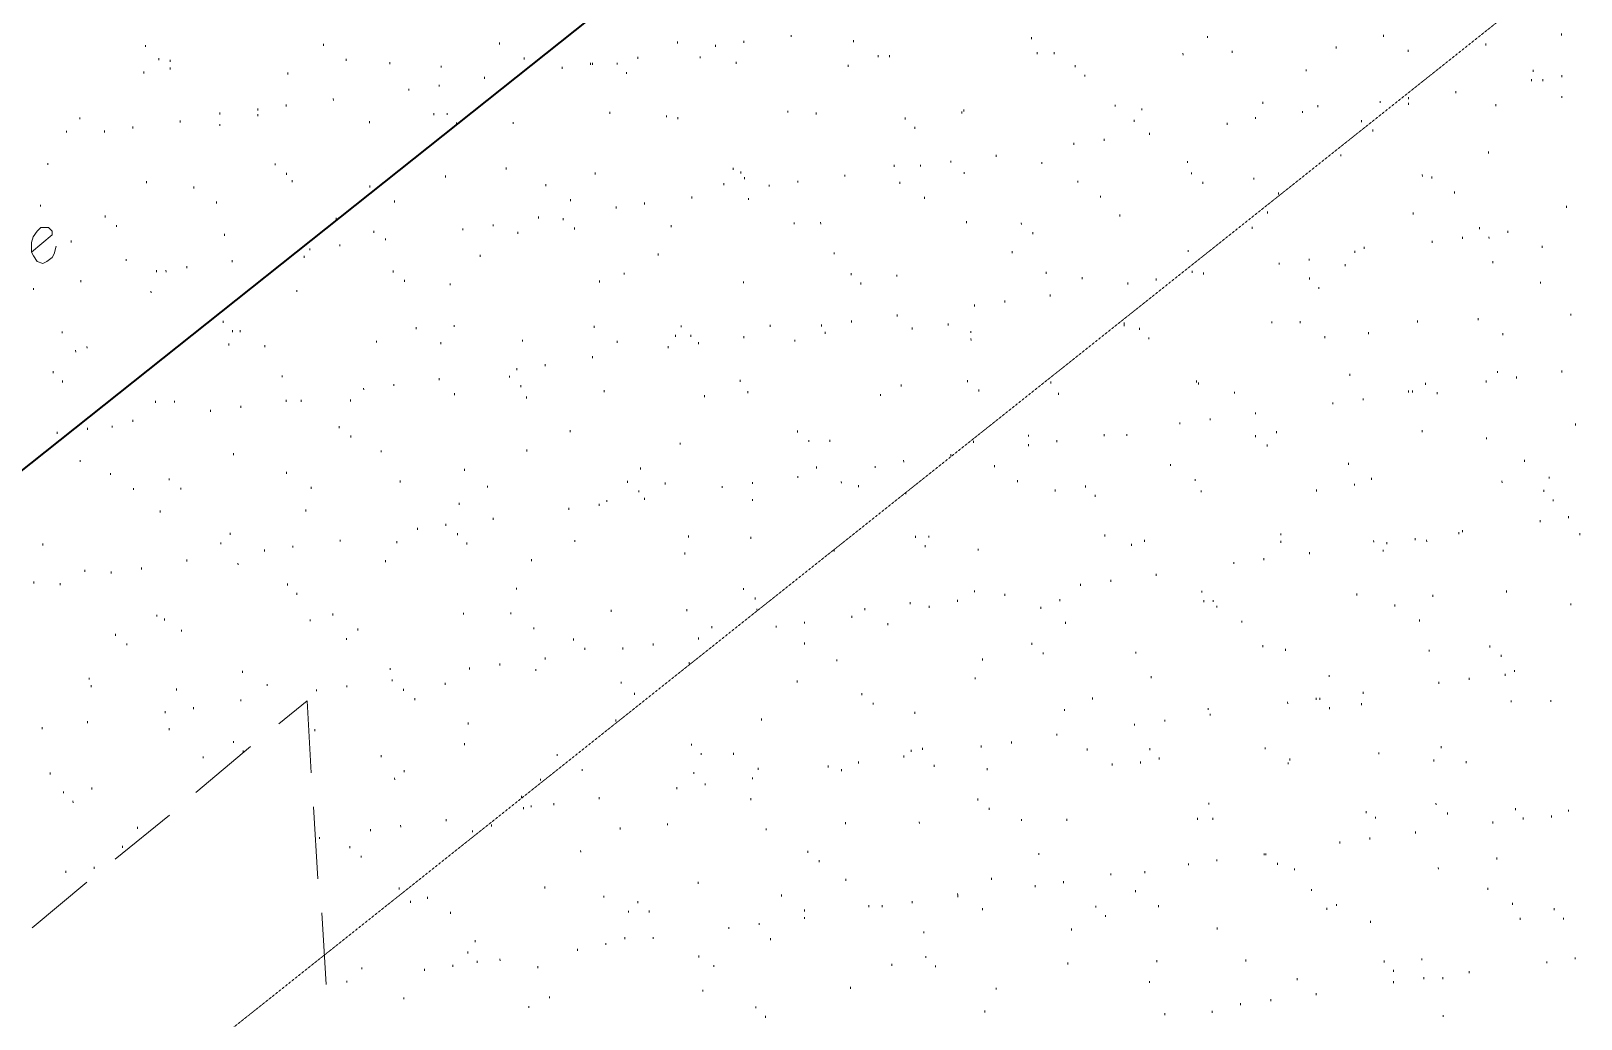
# Model space of a CAD drawing. Header units: inches. Extents: x -5728 to 15181, y 9834 to 15140.
# Drawn here: x 3259 to 3914, y 11809 to 12227 of the extents above; entities that cross this region are included whole.
import ezdxf

# ---------------------------------------------------------------- set-up
doc = ezdxf.new("R2010")
doc.units = ezdxf.units.IN
doc.header["$MEASUREMENT"] = 0
doc.linetypes.add('IMPORT-DASHEDX2 _4_', pattern=[0.1125, 0.075, -0.0375])
for name, color, linetype, lineweight in [('Building Setbacks', 1, 'IMPORT-DASHEDX2 _4_', 9), ('PDF_Geometry', 1, 'Continuous', 9), ('site plan converted for PDF_dwg', 1, 'Continuous', 9)]:
    doc.layers.add(name, color=color, linetype=linetype, lineweight=lineweight)

# ---------------------------------------------------------------- blocks, each defined once
blk = doc.blocks.new('site plan converted for PDF_dwg-1480341-SITE PLAN')
at = {"layer": 'Building Setbacks', "color": 147}
blk.add_line((987.35, 1770.42), (4303.47, 4372.18), dxfattribs=at)
at = {"layer": 'PDF_Geometry', "color": 155, "lineweight": 15}
for p, q in [((1452.12, 2365.8), (1452.12, 2365)), ((1179.32, 2363.4), (1179.32, 2362.6)), ((1254.52, 2363.4), (1254.52, 2362.6)), ((1328.92, 2363.4), (1328.92, 2362.6)), ((1404.12, 2363.4), (1404.12, 2362.6)), ((1420.12, 2361.8), (1420.12, 2361)), ((1432.12, 2363.4), (1432.12, 2362.6)), ((1478.52, 2363.4), (1478.52, 2362.6)), ((1553.72, 2364.2), (1553.72, 2363.4)), ((1628.12, 2364.2), (1628.12, 2363.4)), ((1682.52, 2359.4), (1682.52, 2358.6)), ((1702.52, 2364.2), (1702.52, 2363.4)), ((1745.72, 2360.2), (1745.72, 2359.4)), ((1777.72, 2364.2), (1777.72, 2363.4)), ((1178.52, 2352.2), (1178.52, 2351.4)), ((1184.92, 2357.8), (1184.92, 2357)), ((1189.72, 2357), (1189.72, 2356.2)), ((1189.72, 2353.8), (1189.72, 2353)), ((1264.12, 2357), (1264.12, 2356.2)), ((1282.52, 2355.4), (1282.52, 2354.6)), ((1304.12, 2353.8), (1304.12, 2353)), ((1339.32, 2357), (1339.32, 2356.2)), ((1355.32, 2353), (1355.32, 2352.2)), ((1367.32, 2354.6), (1367.32, 2353.8)), ((1368.12, 2354.6), (1368.12, 2353.8)), ((1378.52, 2354.6), (1378.52, 2353.8)), ((1387.32, 2357), (1387.32, 2356.2)), ((1413.72, 2357), (1413.72, 2356.2)), ((1428.92, 2354.6), (1428.92, 2353.8)), ((1476.12, 2353), (1476.12, 2352.2)), ((1488.92, 2357), (1488.92, 2356.2)), ((1493.72, 2357), (1493.72, 2356.2)), ((1556.12, 2357.8), (1556.12, 2357)), ((1563.32, 2357.8), (1563.32, 2357)), ((1572.12, 2352.2), (1572.12, 2351.4)), ((1617.72, 2357), (1617.72, 2356.2)), ((1638.52, 2357.8), (1638.52, 2357)), ((1712.92, 2357.8), (1712.92, 2357)), ((1239.32, 2351.4), (1239.32, 2350.6)), ((1303.32, 2345.8), (1303.32, 2345)), ((1322.52, 2349), (1322.52, 2348.2)), ((1382.52, 2350.6), (1382.52, 2349.8)), ((1576.12, 2348.2), (1576.12, 2347.4)), ((1669.72, 2349.8), (1669.72, 2349)), ((1765.72, 2349), (1765.72, 2348.2)), ((1777.72, 2346.6), (1777.72, 2345.8)), ((1258.52, 2340.2), (1258.52, 2339.4)), ((1290.52, 2344.2), (1290.52, 2343.4)), ((1732.92, 2340.2), (1732.92, 2339.4)), ((1764.92, 2345), (1764.92, 2344.2)), ((1769.72, 2345), (1769.72, 2344.2)), ((1151.32, 2333), (1151.32, 2332.2)), ((1210.52, 2334.6), (1210.52, 2333.8)), ((1226.52, 2336.2), (1226.52, 2335.4)), ((1226.52, 2333.8), (1226.52, 2333)), ((1238.52, 2337.8), (1238.52, 2337)), ((1300.92, 2333.8), (1300.92, 2333)), ((1306.52, 2333.8), (1306.52, 2333)), ((1375.32, 2333.8), (1375.32, 2333)), ((1399.32, 2332.2), (1399.32, 2331.4)), ((1450.52, 2333.8), (1450.52, 2333)), ((1462.52, 2333), (1462.52, 2332.2)), ((1524.12, 2333), (1524.12, 2332.2)), ((1524.92, 2333.8), (1524.92, 2333)), ((1588.92, 2335.4), (1588.92, 2334.6)), ((1600.12, 2333.8), (1600.12, 2333)), ((1651.32, 2336.2), (1651.32, 2335.4)), ((1668.12, 2332.2), (1668.12, 2331.4)), ((1674.52, 2334.6), (1674.52, 2333.8)), ((1700.92, 2336.2), (1700.92, 2335.4)), ((1712.92, 2337.8), (1712.92, 2337)), ((1712.92, 2335.4), (1712.92, 2334.6)), ((1749.72, 2334.6), (1749.72, 2333.8)), ((1777.72, 2337.8), (1777.72, 2337)), ((1145.72, 2327.4), (1145.72, 2326.6)), ((1161.72, 2327.4), (1161.72, 2326.6)), ((1173.72, 2329), (1173.72, 2328.2)), ((1193.72, 2331.4), (1193.72, 2330.6)), ((1210.52, 2329.8), (1210.52, 2329)), ((1273.72, 2330.6), (1273.72, 2329.8)), ((1310.52, 2329.8), (1310.52, 2329)), ((1334.52, 2329.8), (1334.52, 2329)), ((1404.12, 2331.4), (1404.12, 2330.6)), ((1500.12, 2330.6), (1500.12, 2329.8)), ((1504.12, 2326.6), (1504.12, 2325.8)), ((1596.92, 2329), (1596.92, 2328.2)), ((1636.12, 2327.4), (1636.12, 2326.6)), ((1648.12, 2329.8), (1648.12, 2329)), ((1692.92, 2328.2), (1692.92, 2327.4)), ((1571.32, 2319.4), (1571.32, 2318.6)), ((1584.12, 2321), (1584.12, 2320.2)), ((1603.32, 2323.4), (1603.32, 2322.6)), ((1697.72, 2324.2), (1697.72, 2323.4)), ((1137.72, 2313.8), (1137.72, 2313)), ((1233.72, 2313), (1233.72, 2312.2)), ((1538.52, 2314.6), (1538.52, 2313.8)), ((1684.12, 2313.8), (1684.12, 2313)), ((1746.52, 2314.6), (1746.52, 2313.8)), ((1179.32, 2305.8), (1179.32, 2305)), ((1238.52, 2309), (1238.52, 2308.2)), ((1240.92, 2305.8), (1240.92, 2305)), ((1305.72, 2307.4), (1305.72, 2306.6)), ((1331.32, 2310.6), (1331.32, 2309.8)), ((1368.92, 2308.2), (1368.92, 2307.4)), ((1427.32, 2309.8), (1427.32, 2309)), ((1430.52, 2308.2), (1430.52, 2307.4)), ((1432.12, 2305.8), (1432.12, 2305)), ((1474.52, 2306.6), (1474.52, 2305.8)), ((1495.32, 2310.6), (1495.32, 2309.8)), ((1506.52, 2310.6), (1506.52, 2309.8)), ((1519.32, 2312.2), (1519.32, 2311.4)), ((1524.92, 2307.4), (1524.92, 2306.6)), ((1557.72, 2311.4), (1557.72, 2310.6)), ((1619.32, 2311.4), (1619.32, 2310.6)), ((1620.92, 2306.6), (1620.92, 2305.8)), ((1199.32, 2303.4), (1199.32, 2302.6)), ((1273.72, 2303.4), (1273.72, 2302.6)), ((1348.12, 2303.4), (1348.12, 2302.6)), ((1423.32, 2303.4), (1423.32, 2302.6)), ((1442.52, 2302.6), (1442.52, 2301.8)), ((1454.52, 2304.2), (1454.52, 2303.4)), ((1497.72, 2303.4), (1497.72, 2302.6)), ((1572.92, 2303.4), (1572.92, 2302.6)), ((1625.72, 2302.6), (1625.72, 2301.8)), ((1647.32, 2304.2), (1647.32, 2303.4)), ((1718.52, 2305), (1718.52, 2304.2)), ((1722.52, 2304.2), (1722.52, 2303.4)), ((1134.52, 2296.2), (1134.52, 2295.4)), ((1208.92, 2297), (1208.92, 2296.2)), ((1284.12, 2297), (1284.12, 2296.2)), ((1358.52, 2297), (1358.52, 2296.2)), ((1377.72, 2293.8), (1377.72, 2293)), ((1389.72, 2295.4), (1389.72, 2294.6)), ((1409.72, 2297.8), (1409.72, 2297)), ((1433.72, 2297), (1433.72, 2296.2)), ((1508.12, 2297), (1508.12, 2296.2)), ((1582.52, 2297), (1582.52, 2296.2)), ((1657.72, 2297.8), (1657.72, 2297)), ((1732.12, 2297.8), (1732.12, 2297)), ((1161.72, 2291.4), (1161.72, 2290.6)), ((1166.52, 2287.4), (1166.52, 2286.6)), ((1259.32, 2289.8), (1259.32, 2289)), ((1325.72, 2286.6), (1325.72, 2285.8)), ((1344.92, 2289.8), (1344.92, 2289)), ((1355.32, 2289), (1355.32, 2288.2)), ((1452.92, 2286.6), (1452.92, 2285.8)), ((1464.12, 2286.6), (1464.12, 2285.8)), ((1525.72, 2286.6), (1525.72, 2285.8)), ((1590.52, 2289), (1590.52, 2288.2)), ((1652.92, 2289.8), (1652.92, 2289)), ((1714.52, 2289), (1714.52, 2288.2)), ((1779.32, 2291.4), (1779.32, 2290.6)), ((1147.32, 2281), (1147.32, 2280.2)), ((1212.12, 2283.4), (1212.12, 2282.6)), ((1275.32, 2284.2), (1275.32, 2283.4)), ((1280.12, 2281), (1280.12, 2280.2)), ((1312.92, 2285), (1312.92, 2284.2)), ((1336.12, 2283.4), (1336.12, 2282.6)), ((1360.12, 2285), (1360.12, 2284.2)), ((1400.92, 2285.8), (1400.92, 2285)), ((1548.92, 2285.8), (1548.92, 2285)), ((1553.72, 2281.8), (1553.72, 2281)), ((1646.52, 2283.4), (1646.52, 2282.6)), ((1742.52, 2282.6), (1742.52, 2281.8)), ((1754.52, 2281), (1754.52, 2280.2)), ((1245.72, 2273.8), (1245.72, 2273)), ((1248.12, 2277), (1248.12, 2276.2)), ((1260.92, 2278.6), (1260.92, 2277.8)), ((1320.12, 2273.8), (1320.12, 2273)), ((1395.32, 2273.8), (1395.32, 2273)), ((1469.72, 2273.8), (1469.72, 2273)), ((1544.92, 2273.8), (1544.92, 2273)), ((1619.32, 2273.8), (1619.32, 2273)), ((1693.72, 2274.6), (1693.72, 2273.8)), ((1722.52, 2277), (1722.52, 2276.2)), ((1735.32, 2278.6), (1735.32, 2277.8)), ((1746.52, 2278.6), (1746.52, 2277.8)), ((1768.92, 2274.6), (1768.92, 2273.8)), ((1170.52, 2273), (1170.52, 2272.2)), ((1183.32, 2268.2), (1183.32, 2267.4)), ((1187.32, 2268.2), (1187.32, 2267.4)), ((1196.12, 2269.8), (1196.12, 2269)), ((1215.32, 2272.2), (1215.32, 2271.4)), ((1283.32, 2267.4), (1283.32, 2266.6)), ((1657.72, 2268.2), (1657.72, 2267.4)), ((1670.52, 2269.8), (1670.52, 2269)), ((1685.72, 2267.4), (1685.72, 2266.6)), ((1689.72, 2273), (1689.72, 2272.2)), ((1748.12, 2268.2), (1748.12, 2267.4)), ((1131.32, 2261), (1131.32, 2260.2)), ((1151.32, 2264.2), (1151.32, 2263.4)), ((1288.12, 2263.4), (1288.12, 2262.6)), ((1307.32, 2261.8), (1307.32, 2261)), ((1370.52, 2262.6), (1370.52, 2261.8)), ((1380.92, 2265.8), (1380.92, 2265)), ((1431.32, 2261.8), (1431.32, 2261)), ((1476.92, 2265), (1476.92, 2264.2)), ((1480.92, 2261), (1480.92, 2260.2)), ((1496.12, 2264.2), (1496.12, 2263.4)), ((1559.32, 2265), (1559.32, 2264.2)), ((1574.52, 2262.6), (1574.52, 2261.8)), ((1593.72, 2260.2), (1593.72, 2259.4)), ((1605.72, 2261.8), (1605.72, 2261)), ((1620.92, 2265), (1620.92, 2264.2)), ((1625.72, 2264.2), (1625.72, 2263.4)), ((1670.52, 2261.8), (1670.52, 2261)), ((1180.92, 2259.4), (1180.92, 2258.6)), ((1242.52, 2259.4), (1242.52, 2258.6)), ((1560.92, 2255.4), (1560.92, 2254.6)), ((1674.52, 2257.8), (1674.52, 2257)), ((1768.12, 2259.4), (1768.12, 2258.6)), ((1496.12, 2247.4), (1496.12, 2246.6)), ((1528.92, 2251.4), (1528.92, 2250.6)), ((1541.72, 2253), (1541.72, 2252.2)), ((1143.32, 2242.6), (1143.32, 2241.8)), ((1211.32, 2246.6), (1211.32, 2245.8)), ((1215.32, 2242.6), (1215.32, 2241.8)), ((1218.52, 2242.6), (1218.52, 2241.8)), ((1292.92, 2243.4), (1292.92, 2242.6)), ((1308.92, 2244.2), (1308.92, 2243.4)), ((1368.12, 2243.4), (1368.12, 2242.6)), ((1404.92, 2243.4), (1404.92, 2242.6)), ((1442.52, 2243.4), (1442.52, 2242.6)), ((1464.12, 2243.4), (1464.12, 2242.6)), ((1476.92, 2245), (1476.92, 2244.2)), ((1502.52, 2241.8), (1502.52, 2241)), ((1517.72, 2243.4), (1517.72, 2242.6)), ((1598.52, 2241), (1598.52, 2240.2)), ((1654.52, 2243.4), (1654.52, 2242.6)), ((1666.52, 2243.4), (1666.52, 2242.6)), ((1716.12, 2243.4), (1716.12, 2242.6)), ((1741.72, 2244.2), (1741.72, 2243.4)), ((1780.92, 2245.8), (1780.92, 2245)), ((1148.92, 2234.6), (1148.92, 2233.8)), ((1153.72, 2236.2), (1153.72, 2235.4)), ((1213.72, 2237), (1213.72, 2236.2)), ((1228.92, 2236.2), (1228.92, 2235.4)), ((1276.12, 2237.8), (1276.12, 2237)), ((1303.32, 2237), (1303.32, 2236.2)), ((1337.72, 2237.8), (1337.72, 2237)), ((1377.72, 2237), (1377.72, 2236.2)), ((1399.32, 2234.6), (1399.32, 2233.8)), ((1402.52, 2239.4), (1402.52, 2238.6)), ((1408.92, 2239.4), (1408.92, 2238.6)), ((1412.12, 2236.2), (1412.12, 2235.4)), ((1431.32, 2238.6), (1431.32, 2237.8)), ((1452.92, 2237), (1452.92, 2236.2)), ((1465.72, 2240.2), (1465.72, 2239.4)), ((1527.32, 2240.2), (1527.32, 2239.4)), ((1527.32, 2237), (1527.32, 2236.2)), ((1676.92, 2237), (1676.92, 2236.2)), ((1695.32, 2238.6), (1695.32, 2237.8)), ((1752.12, 2237.8), (1752.12, 2237)), ((1347.32, 2227.4), (1347.32, 2226.6)), ((1367.32, 2230.6), (1367.32, 2229.8)), ((1139.32, 2225.8), (1139.32, 2225)), ((1143.32, 2221.8), (1143.32, 2221)), ((1236.12, 2223.4), (1236.12, 2222.6)), ((1302.52, 2221.8), (1302.52, 2221)), ((1332.12, 2222.6), (1332.12, 2221.8)), ((1335.32, 2225.8), (1335.32, 2225)), ((1687.32, 2221), (1687.32, 2220.2)), ((1749.72, 2221.8), (1749.72, 2221)), ((1776.92, 2221.8), (1776.92, 2221)), ((1270.52, 2217.8), (1270.52, 2217)), ((1283.32, 2219.4), (1283.32, 2218.6)), ((1308.92, 2215.4), (1308.92, 2214.6)), ((1336.92, 2218.6), (1336.92, 2217.8)), ((1372.12, 2216.2), (1372.12, 2215.4)), ((1429.72, 2220.2), (1429.72, 2219.4)), ((1432.92, 2215.4), (1432.92, 2214.6)), ((1497.72, 2217.8), (1497.72, 2217)), ((1525.72, 2219.4), (1525.72, 2218.6)), ((1530.52, 2215.4), (1530.52, 2214.6)), ((1560.92, 2218.6), (1560.92, 2217.8)), ((1622.52, 2218.6), (1622.52, 2217.8)), ((1623.32, 2217.8), (1623.32, 2217)), ((1719.32, 2217), (1719.32, 2216.2)), ((1744.92, 2217.8), (1744.92, 2217)), ((1757.72, 2219.4), (1757.72, 2218.6)), ((1182.52, 2213), (1182.52, 2212.2)), ((1190.52, 2213), (1190.52, 2212.2)), ((1205.72, 2209), (1205.72, 2208.2)), ((1218.52, 2210.6), (1218.52, 2209.8)), ((1237.72, 2213), (1237.72, 2212.2)), ((1244.12, 2213), (1244.12, 2212.2)), ((1264.92, 2213), (1264.92, 2212.2)), ((1339.32, 2213.8), (1339.32, 2213)), ((1414.52, 2213.8), (1414.52, 2213)), ((1488.92, 2213.8), (1488.92, 2213)), ((1564.12, 2213.8), (1564.12, 2213)), ((1638.52, 2213.8), (1638.52, 2213)), ((1680.12, 2209), (1680.12, 2208.2)), ((1692.92, 2210.6), (1692.92, 2209.8)), ((1712.12, 2213.8), (1712.12, 2213)), ((1713.72, 2213.8), (1713.72, 2213)), ((1724.12, 2213), (1724.12, 2212.2)), ((1153.72, 2201.8), (1153.72, 2201)), ((1164.12, 2202.6), (1164.12, 2201.8)), ((1172.92, 2205), (1172.92, 2204.2)), ((1260.12, 2201.8), (1260.12, 2201)), ((1615.32, 2201), (1615.32, 2200.2)), ((1628.12, 2202.6), (1628.12, 2201.8)), ((1647.32, 2205), (1647.32, 2204.2)), ((1140.92, 2200.2), (1140.92, 2199.4)), ((1264.92, 2197.8), (1264.92, 2197)), ((1357.72, 2199.4), (1357.72, 2198.6)), ((1453.72, 2198.6), (1453.72, 2197.8)), ((1458.52, 2194.6), (1458.52, 2193.8)), ((1467.32, 2194.6), (1467.32, 2193.8)), ((1551.32, 2196.2), (1551.32, 2195.4)), ((1583.32, 2196.2), (1583.32, 2195.4)), ((1592.92, 2196.2), (1592.92, 2195.4)), ((1647.32, 2195.4), (1647.32, 2194.6)), ((1656.12, 2197), (1656.12, 2196.2)), ((1717.72, 2197), (1717.72, 2196.2)), ((1782.52, 2199.4), (1782.52, 2198.6)), ((1150.52, 2188.2), (1150.52, 2187.4)), ((1215.32, 2190.6), (1215.32, 2189.8)), ((1277.72, 2191.4), (1277.72, 2190.6)), ((1339.32, 2191.4), (1339.32, 2190.6)), ((1404.12, 2193.8), (1404.12, 2193)), ((1518.52, 2188.2), (1518.52, 2187.4)), ((1528.12, 2193.8), (1528.12, 2193)), ((1551.32, 2192.2), (1551.32, 2191.4)), ((1563.32, 2193.8), (1563.32, 2193)), ((1652.12, 2191.4), (1652.12, 2190.6)), ((1744.92, 2193.8), (1744.92, 2193)), ((1163.32, 2182.6), (1163.32, 2181.8)), ((1237.72, 2182.6), (1237.72, 2181.8)), ((1312.92, 2183.4), (1312.92, 2182.6)), ((1387.32, 2183.4), (1387.32, 2182.6)), ((1461.72, 2183.4), (1461.72, 2182.6)), ((1486.52, 2183.4), (1486.52, 2182.6)), ((1498.52, 2185.8), (1498.52, 2185)), ((1536.92, 2183.4), (1536.92, 2182.6)), ((1611.32, 2183.4), (1611.32, 2182.6)), ((1686.52, 2183.4), (1686.52, 2182.6)), ((1760.92, 2184.2), (1760.92, 2183.4)), ((1172.92, 2176.2), (1172.92, 2175.4)), ((1188.12, 2180.2), (1188.12, 2179.4)), ((1192.92, 2176.2), (1192.92, 2175.4)), ((1248.12, 2176.2), (1248.12, 2175.4)), ((1285.72, 2178.6), (1285.72, 2177.8)), ((1322.52, 2176.2), (1322.52, 2175.4)), ((1381.72, 2177.8), (1381.72, 2177)), ((1397.72, 2177), (1397.72, 2176.2)), ((1421.72, 2175.4), (1421.72, 2174.6)), ((1434.52, 2177), (1434.52, 2176.2)), ((1453.72, 2179.4), (1453.72, 2178.6)), ((1472.12, 2177), (1472.12, 2176.2)), ((1479.32, 2175.4), (1479.32, 2174.6)), ((1546.52, 2177), (1546.52, 2176.2)), ((1621.72, 2177), (1621.72, 2176.2)), ((1696.12, 2177), (1696.12, 2176.2)), ((1751.32, 2175.4), (1751.32, 2174.6)), ((1771.32, 2177), (1771.32, 2176.2)), ((1310.52, 2169), (1310.52, 2168.2)), ((1372.92, 2169.8), (1372.92, 2169)), ((1386.52, 2173.8), (1386.52, 2173)), ((1388.92, 2170.6), (1388.92, 2169.8)), ((1434.52, 2169.8), (1434.52, 2169)), ((1499.32, 2172.2), (1499.32, 2171.4)), ((1562.52, 2173), (1562.52, 2172.2)), ((1575.32, 2174.6), (1575.32, 2173.8)), ((1579.32, 2170.6), (1579.32, 2169.8)), ((1624.12, 2172.2), (1624.12, 2171.4)), ((1672.92, 2172.2), (1672.92, 2171.4)), ((1688.92, 2174.6), (1688.92, 2173.8)), ((1768.92, 2171.4), (1768.92, 2170.6)), ((1184.12, 2166.6), (1184.12, 2165.8)), ((1245.72, 2166.6), (1245.72, 2165.8)), ((1324.92, 2162.6), (1324.92, 2161.8)), ((1356.92, 2166.6), (1356.92, 2165.8)), ((1369.72, 2168.2), (1369.72, 2167.4)), ((1772.92, 2167.4), (1772.92, 2166.6)), ((1213.72, 2157), (1213.72, 2156.2)), ((1292.92, 2158.6), (1292.92, 2157.8)), ((1304.92, 2160.2), (1304.92, 2159.4)), ((1309.72, 2156.2), (1309.72, 2155.4)), ((1767.32, 2158.6), (1767.32, 2157.8)), ((1779.32, 2160.2), (1779.32, 2159.4)), ((1134.52, 2153), (1134.52, 2152.2)), ((1209.72, 2153), (1209.72, 2152.2)), ((1228.12, 2149.8), (1228.12, 2149)), ((1240.12, 2151.4), (1240.12, 2150.6)), ((1260.12, 2153.8), (1260.12, 2153)), ((1284.12, 2153), (1284.12, 2152.2)), ((1313.72, 2152.2), (1313.72, 2151.4)), ((1359.32, 2153), (1359.32, 2152.2)), ((1407.32, 2154.6), (1407.32, 2153.8)), ((1433.72, 2153.8), (1433.72, 2153)), ((1503.32, 2153.8), (1503.32, 2153)), ((1507.32, 2149.8), (1507.32, 2149)), ((1508.92, 2153.8), (1508.92, 2153)), ((1583.32, 2153.8), (1583.32, 2153)), ((1594.52, 2149.8), (1594.52, 2149)), ((1600.12, 2151.4), (1600.12, 2150.6)), ((1657.72, 2153.8), (1657.72, 2153)), ((1657.72, 2150.6), (1657.72, 2149.8)), ((1696.92, 2150.6), (1696.92, 2149.8)), ((1702.52, 2149.8), (1702.52, 2149)), ((1714.52, 2151.4), (1714.52, 2150.6)), ((1719.32, 2150.6), (1719.32, 2149.8)), ((1732.92, 2153.8), (1732.92, 2153)), ((1734.52, 2154.6), (1734.52, 2153.8)), ((1784.12, 2153), (1784.12, 2152.2)), ((1176.12, 2142.6), (1176.12, 2141.8)), ((1195.32, 2145.8), (1195.32, 2145)), ((1216.92, 2144.2), (1216.92, 2143.4)), ((1279.32, 2145), (1279.32, 2144.2)), ((1340.92, 2145), (1340.92, 2144.2)), ((1405.72, 2147.4), (1405.72, 2146.6)), ((1468.92, 2148.2), (1468.92, 2147.4)), ((1529.72, 2148.2), (1529.72, 2147.4)), ((1650.52, 2143.4), (1650.52, 2142.6)), ((1669.72, 2145.8), (1669.72, 2145)), ((1700.92, 2146.6), (1700.92, 2145.8)), ((1130.52, 2137), (1130.52, 2136.2)), ((1141.72, 2136.2), (1141.72, 2135.4)), ((1152.12, 2141.8), (1152.12, 2141)), ((1163.32, 2141), (1163.32, 2140.2)), ((1604.92, 2137), (1604.92, 2136.2)), ((1637.72, 2141.8), (1637.72, 2141)), ((1237.72, 2135.4), (1237.72, 2134.6)), ((1241.72, 2131.4), (1241.72, 2130.6)), ((1334.52, 2133), (1334.52, 2132.2)), ((1430.52, 2132.2), (1430.52, 2131.4)), ((1528.12, 2130.6), (1528.12, 2129.8)), ((1540.92, 2129), (1540.92, 2128.2)), ((1572.92, 2133), (1572.92, 2132.2)), ((1585.72, 2134.6), (1585.72, 2133.8)), ((1624.12, 2129.8), (1624.12, 2129)), ((1752.92, 2129), (1752.92, 2128.2)), ((1182.52, 2122.6), (1182.52, 2121.8)), ((1256.92, 2122.6), (1256.92, 2121.8)), ((1312.12, 2122.6), (1312.12, 2121.8)), ((1332.12, 2122.6), (1332.12, 2121.8)), ((1374.52, 2123.4), (1374.52, 2122.6)), ((1406.52, 2123.4), (1406.52, 2122.6)), ((1435.32, 2128.2), (1435.32, 2127.4)), ((1436.12, 2123.4), (1436.12, 2122.6)), ((1481.72, 2123.4), (1481.72, 2122.6)), ((1500.92, 2125.8), (1500.92, 2125)), ((1508.92, 2124.2), (1508.92, 2123.4)), ((1520.92, 2126.6), (1520.92, 2125.8)), ((1556.12, 2123.4), (1556.12, 2122.6)), ((1564.12, 2126.6), (1564.12, 2125.8)), ((1624.92, 2125.8), (1624.92, 2125)), ((1628.92, 2125.8), (1628.92, 2125)), ((1630.52, 2123.4), (1630.52, 2122.6)), ((1689.72, 2128.2), (1689.72, 2127.4)), ((1705.72, 2123.4), (1705.72, 2122.6)), ((1721.72, 2127.4), (1721.72, 2126.6)), ((1780.12, 2123.4), (1780.12, 2122.6)), ((1185.72, 2121), (1185.72, 2120.2)), ((1192.92, 2116.2), (1192.92, 2115.4)), ((1247.32, 2120.2), (1247.32, 2119.4)), ((1267.32, 2116.2), (1267.32, 2115.4)), ((1341.72, 2116.2), (1341.72, 2115.4)), ((1416.92, 2116.2), (1416.92, 2115.4)), ((1444.12, 2116.2), (1444.12, 2115.4)), ((1456.12, 2117.8), (1456.12, 2117)), ((1476.12, 2120.2), (1476.12, 2119.4)), ((1491.32, 2117), (1491.32, 2116.2)), ((1566.52, 2117), (1566.52, 2116.2)), ((1640.92, 2117), (1640.92, 2116.2)), ((1716.12, 2117), (1716.12, 2116.2)), ((1164.92, 2114.6), (1164.92, 2113.8)), ((1169.72, 2110.6), (1169.72, 2109.8)), ((1262.52, 2112.2), (1262.52, 2111.4)), ((1358.52, 2111.4), (1358.52, 2110.6)), ((1411.32, 2111.4), (1411.32, 2110.6)), ((1346.52, 2103.4), (1346.52, 2102.6)), ((1363.32, 2107.4), (1363.32, 2106.6)), ((1379.32, 2107.4), (1379.32, 2106.6)), ((1392.12, 2109), (1392.12, 2108.2)), ((1456.12, 2109), (1456.12, 2108.2)), ((1552.12, 2108.2), (1552.12, 2107.4)), ((1556.92, 2104.2), (1556.92, 2103.4)), ((1596.12, 2104.2), (1596.12, 2103.4)), ((1649.72, 2106.6), (1649.72, 2105.8)), ((1659.32, 2105), (1659.32, 2104.2)), ((1720.12, 2104.2), (1720.12, 2103.4)), ((1745.72, 2105.8), (1745.72, 2105)), ((1153.72, 2096.2), (1153.72, 2095.4)), ((1218.52, 2098.6), (1218.52, 2097.8)), ((1280.92, 2099.4), (1280.92, 2098.6)), ((1314.52, 2099.4), (1314.52, 2098.6)), ((1327.32, 2101), (1327.32, 2100.2)), ((1342.52, 2098.6), (1342.52, 2097.8)), ((1407.32, 2101), (1407.32, 2100.2)), ((1469.72, 2101.8), (1469.72, 2101)), ((1531.32, 2101.8), (1531.32, 2101)), ((1750.52, 2101.8), (1750.52, 2101)), ((1154.52, 2093), (1154.52, 2092.2)), ((1190.52, 2091.4), (1190.52, 2090.6)), ((1228.92, 2093), (1228.92, 2092.2)), ((1249.72, 2090.6), (1249.72, 2089.8)), ((1262.52, 2092.2), (1262.52, 2091.4)), ((1281.72, 2094.6), (1281.72, 2093.8)), ((1286.52, 2090.6), (1286.52, 2089.8)), ((1304.12, 2093), (1304.12, 2092.2)), ((1378.52, 2093), (1378.52, 2092.2)), ((1452.92, 2093), (1452.92, 2092.2)), ((1528.12, 2093.8), (1528.12, 2093)), ((1602.52, 2093.8), (1602.52, 2093)), ((1677.72, 2093.8), (1677.72, 2093)), ((1724.12, 2090.6), (1724.12, 2089.8)), ((1736.92, 2092.2), (1736.92, 2091.4)), ((1752.12, 2093.8), (1752.12, 2093)), ((1756.12, 2095.4), (1756.12, 2094.6)), ((1197.72, 2083.4), (1197.72, 2082.6)), ((1217.72, 2086.6), (1217.72, 2085.8)), ((1291.32, 2086.6), (1291.32, 2085.8)), ((1384.12, 2088.2), (1384.12, 2087.4)), ((1480.12, 2087.4), (1480.12, 2086.6)), ((1484.92, 2083.4), (1484.92, 2082.6)), ((1577.72, 2085), (1577.72, 2084.2)), ((1672.12, 2084.2), (1672.12, 2083.4)), ((1673.72, 2084.2), (1673.72, 2083.4)), ((1692.12, 2086.6), (1692.12, 2085.8)), ((1152.92, 2077.8), (1152.92, 2077)), ((1185.72, 2081.8), (1185.72, 2081)), ((1376.12, 2077), (1376.12, 2076.2)), ((1437.72, 2077), (1437.72, 2076.2)), ((1502.52, 2079.4), (1502.52, 2078.6)), ((1565.72, 2080.2), (1565.72, 2079.4)), ((1626.52, 2080.2), (1626.52, 2079.4)), ((1627.32, 2077.8), (1627.32, 2077)), ((1660.12, 2082.6), (1660.12, 2081.8)), ((1677.72, 2080.2), (1677.72, 2079.4)), ((1691.32, 2081.8), (1691.32, 2081)), ((1754.52, 2082.6), (1754.52, 2081.8)), ((1771.32, 2082.6), (1771.32, 2081.8)), ((1133.72, 2075.4), (1133.72, 2074.6)), ((1187.32, 2074.6), (1187.32, 2073.8)), ((1248.92, 2073.8), (1248.92, 2073)), ((1313.72, 2076.2), (1313.72, 2075.4)), ((1595.32, 2073.8), (1595.32, 2073)), ((1608.12, 2075.4), (1608.12, 2074.6)), ((1221.72, 2066.6), (1198.52, 2047.4)), ((1214.52, 2069), (1214.52, 2068.2)), ((1218.52, 2065), (1218.52, 2064.2)), ((1312.12, 2067.4), (1312.12, 2066.6)), ((1408.12, 2066.6), (1408.12, 2065.8)), ((1505.72, 2064.2), (1505.72, 2063.4)), ((1530.52, 2065), (1530.52, 2064.2)), ((1543.32, 2066.6), (1543.32, 2065.8)), ((1562.52, 2069.8), (1562.52, 2069)), ((1201.72, 2062.6), (1201.72, 2061.8)), ((1276.92, 2062.6), (1276.92, 2061.8)), ((1351.32, 2062.6), (1351.32, 2061.8)), ((1412.12, 2062.6), (1412.12, 2061.8)), ((1425.72, 2062.6), (1425.72, 2061.8)), ((1465.72, 2057), (1465.72, 2056.2)), ((1478.52, 2058.6), (1478.52, 2057.8)), ((1497.72, 2061), (1497.72, 2060.2)), ((1500.92, 2063.4), (1500.92, 2062.6)), ((1510.52, 2057), (1510.52, 2056.2)), ((1575.32, 2063.4), (1575.32, 2062.6)), ((1585.72, 2057), (1585.72, 2056.2)), ((1597.72, 2057.8), (1597.72, 2057)), ((1601.72, 2063.4), (1601.72, 2062.6)), ((1605.72, 2059.4), (1605.72, 2058.6)), ((1650.52, 2063.4), (1650.52, 2062.6)), ((1660.12, 2057), (1660.12, 2056.2)), ((1660.92, 2058.6), (1660.92, 2057.8)), ((1698.52, 2061), (1698.52, 2060.2)), ((1721.72, 2057.8), (1721.72, 2057)), ((1724.92, 2063.4), (1724.92, 2062.6)), ((1735.32, 2057), (1735.32, 2056.2)), ((1136.92, 2056.2), (1136.92, 2055.4)), ((1282.52, 2053), (1282.52, 2052.2)), ((1286.52, 2056.2), (1286.52, 2055.4)), ((1344.12, 2052.2), (1344.12, 2051.4)), ((1361.72, 2056.2), (1361.72, 2055.4)), ((1408.92, 2054.6), (1408.92, 2053.8)), ((1433.72, 2052.2), (1433.72, 2051.4)), ((1436.12, 2056.2), (1436.12, 2055.4)), ((1471.32, 2055.4), (1471.32, 2054.6)), ((1532.92, 2055.4), (1532.92, 2054.6)), ((1142.52, 2048.2), (1142.52, 2047.4)), ((1146.52, 2044.2), (1146.52, 2043.4)), ((1154.52, 2049.8), (1154.52, 2049)), ((1336.12, 2045), (1336.12, 2044.2)), ((1368.92, 2044.2), (1368.92, 2043.4)), ((1401.72, 2048.2), (1401.72, 2047.4)), ((1413.72, 2049.8), (1413.72, 2049)), ((1187.32, 2037.8), (1164.12, 2019.4)), ((1249.72, 2010.6), (1248.12, 2041)), ((1336.92, 2040.2), (1336.92, 2039.4)), ((1340.12, 2041), (1340.12, 2040.2)), ((1349.72, 2041.8), (1349.72, 2041)), ((1432.92, 2043.4), (1432.92, 2042.6)), ((1528.92, 2042.6), (1528.92, 2041.8)), ((1533.72, 2038.6), (1533.72, 2037.8)), ((1626.52, 2040.2), (1626.52, 2039.4)), ((1722.52, 2039.4), (1722.52, 2038.6)), ((1173.72, 2033), (1173.72, 2032.2)), ((1272.12, 2031.4), (1272.12, 2030.6)), ((1284.92, 2033), (1284.92, 2032.2)), ((1304.12, 2035.4), (1304.12, 2034.6)), ((1323.32, 2033), (1323.32, 2032.2)), ((1377.72, 2031.4), (1377.72, 2030.6)), ((1397.72, 2033), (1397.72, 2032.2)), ((1472.92, 2033), (1472.92, 2032.2)), ((1504.12, 2033), (1504.12, 2032.2)), ((1547.32, 2033.8), (1547.32, 2033)), ((1566.52, 2033.8), (1566.52, 2033)), ((1621.72, 2033.8), (1621.72, 2033)), ((1628.12, 2033.8), (1628.12, 2033)), ((1692.92, 2036.2), (1692.92, 2035.4)), ((1696.92, 2033.8), (1696.92, 2033)), ((1727.32, 2035.4), (1727.32, 2034.6)), ((1746.52, 2031.4), (1746.52, 2030.6)), ((1756.12, 2037), (1756.12, 2036.2)), ((1759.32, 2033), (1759.32, 2032.2)), ((1771.32, 2033.8), (1771.32, 2033)), ((1778.52, 2036.2), (1778.52, 2035.4)), ((1167.32, 2025), (1167.32, 2024.2)), ((1250.52, 2028.2), (1250.52, 2027.4)), ((1263.32, 2024.2), (1263.32, 2023.4)), ((1315.32, 2030.6), (1315.32, 2029.8)), ((1439.32, 2030.6), (1439.32, 2029.8)), ((1694.52, 2025), (1694.52, 2024.2)), ((1713.72, 2027.4), (1713.72, 2026.6)), ((1268.12, 2020.2), (1268.12, 2019.4)), ((1360.92, 2021.8), (1360.92, 2021)), ((1456.92, 2021), (1456.92, 2020.2)), ((1554.52, 2019.4), (1554.52, 2018.6)), ((1649.72, 2018.6), (1649.72, 2017.8)), ((1650.52, 2018.6), (1650.52, 2017.8)), ((1681.72, 2023.4), (1681.72, 2022.6)), ((1143.32, 2014.6), (1143.32, 2013.8)), ((1155.32, 2016.2), (1155.32, 2015.4)), ((1461.72, 2017), (1461.72, 2016.2)), ((1599.32, 2011.4), (1599.32, 2010.6)), ((1617.72, 2014.6), (1617.72, 2013.8)), ((1629.72, 2016.2), (1629.72, 2015.4)), ((1655.32, 2014.6), (1655.32, 2013.8)), ((1662.52, 2012.2), (1662.52, 2011.4)), ((1723.32, 2012.2), (1723.32, 2011.4)), ((1748.12, 2016.2), (1748.12, 2015.4)), ((1152.12, 2009.8), (1128.92, 1990.6)), ((1284.12, 2006.6), (1284.12, 2005.8)), ((1345.72, 2006.6), (1345.72, 2005.8)), ((1410.52, 2008.2), (1410.52, 2007.4)), ((1472.92, 2009), (1472.92, 2008.2)), ((1534.52, 2009), (1534.52, 2008.2)), ((1552.92, 2005.8), (1552.92, 2005)), ((1564.92, 2007.4), (1564.92, 2006.6)), ((1584.92, 2010.6), (1584.92, 2009.8)), ((1288.92, 2001), (1288.92, 2000.2)), ((1296.12, 2002.6), (1296.12, 2001.8)), ((1370.52, 2002.6), (1370.52, 2001.8)), ((1384.92, 2000.2), (1384.92, 1999.4)), ((1445.72, 2002.6), (1445.72, 2001.8)), ((1500.92, 1999.4), (1500.92, 1998.6)), ((1595.32, 2003.4), (1595.32, 2002.6)), ((1669.72, 2003.4), (1669.72, 2002.6)), ((1744.12, 2003.4), (1744.12, 2002.6)), ((1252.92, 1965.8), (1251.32, 1996.2)), ((1305.72, 1996.2), (1305.72, 1995.4)), ((1380.92, 1996.2), (1380.92, 1995.4)), ((1389.72, 1996.2), (1389.72, 1995.4)), ((1455.32, 1996.2), (1455.32, 1995.4)), ((1455.32, 1993), (1455.32, 1992.2)), ((1482.52, 1997.8), (1482.52, 1997)), ((1488.12, 1997.8), (1488.12, 1997)), ((1530.52, 1996.2), (1530.52, 1995.4)), ((1578.52, 1997), (1578.52, 1996.2)), ((1582.52, 1993), (1582.52, 1992.2)), ((1604.92, 1997), (1604.92, 1996.2)), ((1676.12, 1995.4), (1676.12, 1994.6)), ((1680.12, 1997), (1680.12, 1996.2)), ((1754.52, 1997), (1754.52, 1996.2)), ((1772.12, 1994.6), (1772.12, 1993.8)), ((1379.32, 1985), (1379.32, 1984.2)), ((1391.32, 1985), (1391.32, 1984.2)), ((1423.32, 1989), (1423.32, 1988.2)), ((1436.12, 1990.6), (1436.12, 1989.8)), ((1505.72, 1986.6), (1505.72, 1985.8)), ((1568.12, 1987.4), (1568.12, 1986.6)), ((1629.72, 1987.4), (1629.72, 1986.6)), ((1694.52, 1989.8), (1694.52, 1989)), ((1757.72, 1990.6), (1757.72, 1989.8)), ((1776.12, 1990.6), (1776.12, 1989.8)), ((1312.92, 1979.4), (1312.92, 1978.6)), ((1316.12, 1984.2), (1316.12, 1983.4)), ((1359.32, 1980.2), (1359.32, 1979.4)), ((1371.32, 1982.6), (1371.32, 1981.8)), ((1440.92, 1984.2), (1440.92, 1983.4)), ((1268.12, 1973), (1268.12, 1972.2)), ((1294.52, 1972.2), (1294.52, 1971.4)), ((1306.52, 1973.8), (1306.52, 1973)), ((1316.92, 1975.4), (1316.92, 1974.6)), ((1326.52, 1976.2), (1326.52, 1975.4)), ((1342.52, 1973), (1342.52, 1972.2)), ((1410.52, 1977), (1410.52, 1976.2)), ((1416.92, 1973), (1416.92, 1972.2)), ((1492.12, 1973), (1492.12, 1972.2)), ((1506.52, 1976.2), (1506.52, 1975.4)), ((1510.52, 1972.2), (1510.52, 1971.4)), ((1566.52, 1973), (1566.52, 1972.2)), ((1604.12, 1973.8), (1604.12, 1973)), ((1641.72, 1973.8), (1641.72, 1973)), ((1700.12, 1973), (1700.12, 1972.2)), ((1716.12, 1973.8), (1716.12, 1973)), ((1768.92, 1972.2), (1768.92, 1971.4)), ((1780.92, 1973.8), (1780.92, 1973)), ((1261.72, 1967.4), (1261.72, 1966.6)), ((1663.32, 1965.8), (1663.32, 1965)), ((1704.12, 1969), (1704.12, 1968.2)), ((1716.92, 1965.8), (1716.92, 1965)), ((1724.92, 1965.8), (1724.92, 1965)), ((1736.12, 1968.2), (1736.12, 1967.4)), ((1285.72, 1960.2), (1285.72, 1959.4)), ((1347.32, 1960.2), (1347.32, 1959.4)), ((1412.12, 1962.6), (1412.12, 1961.8)), ((1474.52, 1963.4), (1474.52, 1962.6)), ((1536.12, 1962.6), (1536.12, 1961.8)), ((1600.92, 1965), (1600.92, 1964.2)), ((1671.32, 1959.4), (1671.32, 1958.6)), ((1704.12, 1964.2), (1704.12, 1963.4)), ((1338.52, 1956.2), (1338.52, 1955.4)), ((1434.52, 1955.4), (1434.52, 1954.6)), ((1531.32, 1953), (1531.32, 1952.2)), ((1627.32, 1952.2), (1627.32, 1951.4)), ((1639.32, 1955.4), (1639.32, 1954.6)), ((1652.12, 1957), (1652.12, 1956.2)), ((1438.52, 1951.4), (1438.52, 1950.6)), ((1607.32, 1951.4), (1607.32, 1950.6)), ((1724.92, 1949.8), (1724.92, 1949))]:
    blk.add_line(p, q, dxfattribs=at)
at = {"layer": 'PDF_Geometry', "color": 157, "lineweight": 35, "flags": 128}
blk.add_lwpolyline([(1834.52, 362.6), (4520.12, 325), (4553.72, 4365.8), (4155.32, 4561), (679.32, 1833.8)], close=True, dxfattribs=at)
at = {"layer": 'PDF_Geometry', "color": 155, "lineweight": 15, "flags": 128}
for points in [[(1130.52, 2276.2), (1139.32, 2283.4), (1139.32, 2285), (1137.72, 2286.6), (1134.52, 2286.6), (1132.92, 2285), (1131.32, 2282.6), (1130.52, 2280.2), (1130.52, 2276.2), (1131.32, 2274.6), (1132.92, 2272.2), (1135.32, 2271.4), (1136.92, 2272.2), (1139.32, 2273.8), (1140.12, 2275.4), (1140.92, 2278.6)], [(1592.12, 2243.4), (1592.12, 2242.6), (1592.12, 2241.8)], [(1247.32, 2055.4), (1245.72, 2085.8), (1233.72, 2076.2)], [(1520.12, 2002.6), (1520.12, 2001.8), (1520.12, 2001)]]:
    blk.add_lwpolyline(points, dxfattribs=at)
blk.add_lwpolyline([(1602.52, 2236.2), (1602.52, 2237)], close=True, dxfattribs=at)

msp = doc.modelspace()

# ---------------------------------------------------------------- block references
at = {"layer": 'site plan converted for PDF_dwg', "color": 147, "linetype": 'IMPORT-DASHEDX2 _4_', "rotation": 0.383349167194431}
msp.add_blockref('site plan converted for PDF_dwg-1480341-SITE PLAN', (2144.04, 9849.68), dxfattribs=at)

doc.saveas('drawing.dxf')
